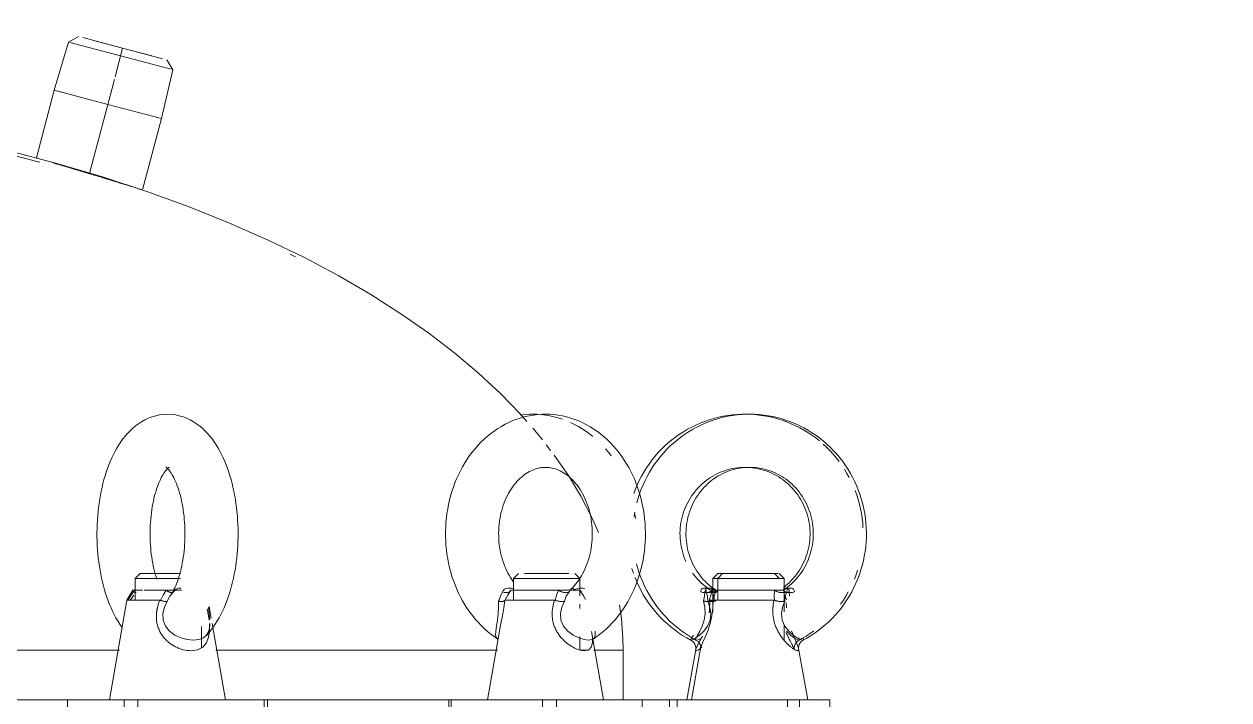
# Model space of a CAD drawing. Extents: x -181672 to 290600, y -29000 to 395522.
# Drawn here: x -95216.4 to -94853.5, y 36425.1 to 36628.6 of the extents above; entities that cross this region are included whole.
import ezdxf

# ---------------------------------------------------------------- set-up
doc = ezdxf.new("R2010")
doc.units = 0
doc.header["$LTSCALE"] = 10
doc.layers.add('XFM7P20PCW$0$M-EQPM-2', color=252, linetype='Continuous', lineweight=9)
doc.layers.add('XFM7P20PCW$0$M-EQPM-3', color=252, linetype='Continuous', lineweight=9)
doc.layers.add('XFM7P20PCW$0$SH-TEXT', color=252, linetype='Continuous')
doc.styles.add('XFM7P20PCW$0$aa-txt', font='isocp.shx', dxfattribs={"bigfont": 'chineset'})
doc.dimstyles.new('XFM7P20PCW$0$adim-5', dxfattribs={"dimscale": 10, "dimtxt": 0.25, "dimasz": 0.25, "dimexe": 0.1, "dimexo": 0.5, "dimgap": 0.15, "dimtad": 0, "dimdec": 4, "dimlfac": 5, "dimdsep": 46, "dimtxsty": 'XFM7P20PCW$0$aa-txt', "dimcen": 2.5, "dimclrd": 3, "dimclre": 3, "dimclrt": 256, "dimadec": 0, "dimazin": 0, "dimtfac": 1, "dimtdec": 4, "dimtmove": 0, "dimatfit": 3, "dimfxl": 1, "dimtolj": 1, "dimtzin": 0, "dimarcsym": 0})

# ---------------------------------------------------------------- blocks, each defined once
blk = doc.blocks.new('XFM7P20PCW$0$A$C33a3deab')
at = {"layer": 'XFM7P20PCW$0$M-EQPM-2'}
for p, q in [((311.76, 1749.1), (305.72, 1747.5)), ((305.72, 1747.5), (311.76, 1749.1)), ((311.76, 1749.1), (305.78, 1747.52)), ((305.78, 1747.52), (311.76, 1749.1)), ((311.76, 1749.1), (323.78, 1752.27)), ((323.78, 1752.27), (311.76, 1749.1)), ((311.76, 1749.1), (320.57, 1751.43)), ((320.57, 1751.43), (311.76, 1749.1)), ((311.76, 1749.1), (314.04, 1740.44)), ((314.04, 1740.44), (311.76, 1749.1)), ((314.04, 1740.44), (311.76, 1749.1)), ((311.76, 1749.1), (314.04, 1740.44)), ((327.62, 1750.8), (312.37, 1746.77)), ((328.06, 1750.92), (325.04, 1752.61)), ((332.37, 1736.44), (328.06, 1750.92)), ((298.47, 1745.59), (296.68, 1742.62)), ((297.12, 1742.74), (312.37, 1746.77)), ((305.72, 1747.5), (299.73, 1745.92)), ((299.73, 1745.92), (305.72, 1747.5)), ((305.58, 1747.47), (302.94, 1746.77)), ((302.94, 1746.77), (305.58, 1747.47)), ((296.68, 1742.62), (300.08, 1727.91)), ((316.23, 1732.18), (332.37, 1736.44)), ((331.14, 1736.12), (329.65, 1735.72)), ((337.75, 1716.07), (332.37, 1736.44)), ((316.23, 1732.18), (300.08, 1727.91)), ((300.08, 1727.91), (305.76, 1706.43)), ((301.31, 1728.24), (302.8, 1728.63)), ((337.67, 1716.04), (337.43, 1715.97)), ((337.46, 1715.98), (337.68, 1716.05)), ((321.87, 1711.35), (323.44, 1711.82)), ((184.24, 1629.75), (182.85, 1627.98)), ((157.49, 1608.82), (157.32, 1607.5)), ((157.73, 1608.15), (157.52, 1609.41)), ((157.92, 1591.09), (158.36, 1592.46)), ((132.99, 1585.92), (115.42, 1585.92)), ((173.94, 1585.92), (172.33, 1583.13)), ((173.92, 1585.7), (173.98, 1585.75)), ((174.05, 1585.92), (173.94, 1585.92)), ((173.94, 1585.92), (174.03, 1585.92)), ((194.9, 1585.92), (180.5, 1585.92)), ((194.8, 1585.92), (194.9, 1585.92)), ((194.92, 1585.7), (194.85, 1585.75)), ((196.55, 1583.06), (194.9, 1585.92)), ((305.24, 1585.92), (298.61, 1585.92)), ((308.73, 1585.92), (305.74, 1585.92)), ((307.85, 1585.92), (308.73, 1585.92)), ((308.1, 1585.9), (308.48, 1585.48)), ((310.46, 1582.92), (308.73, 1585.92)), ((110.94, 1584.13), (110.97, 1585.48)), ((111.81, 1580.62), (111.9, 1582.24)), ((111.85, 1583.1), (112.36, 1584.45)), ((133.95, 1582.92), (115.67, 1582.92)), ((134.93, 1582.92), (133.57, 1582.92)), ((196.32, 1582.92), (181.75, 1582.92)), ((310.46, 1582.92), (300.64, 1582.92)), ((309.46, 1582.88), (308.37, 1584.45)), ((315.75, 1552.92), (310.46, 1582.92)), ((285.7, 1581.01), (285.08, 1577.49)), ((198.25, 1573.73), (197.83, 1575.93)), ((284.81, 1575.96), (280.75, 1552.92)), ((170.56, 1573.55), (166.92, 1552.92)), ((201.92, 1552.92), (198.27, 1573.63)), ((108.16, 1568.4), (105.43, 1552.92)), ((106.77, 1570.94), (106.95, 1570.91)), ((108.09, 1570.91), (108, 1570.93)), ((140.43, 1552.92), (137.7, 1568.4)), ((139.08, 1570.94), (138.91, 1570.91)), ((141.82, 1552.92), (139.15, 1568.05)), ((140.54, 1570.91), (140.63, 1570.93)), ((161, 1567.92), (161, 1552.92)), ((161.35, 1567.92), (161, 1567.92)), ((169.8, 1567.92), (161.42, 1567.92)), ((161.42, 1567.92), (169.8, 1567.92)), ((169.85, 1567.92), (163.01, 1567.92)), ((169.84, 1567.92), (163.01, 1567.92)), ((173.95, 1567.92), (171.36, 1567.92)), ((173.95, 1567.92), (171.37, 1567.92)), ((173.87, 1567.92), (171.5, 1567.92)), ((171.5, 1567.92), (173.87, 1567.92)), ((283.64, 1567.92), (198.84, 1567.92)), ((198.84, 1567.92), (283.64, 1567.92)), ((232.41, 1567.92), (198.9, 1567.92)), ((232.41, 1567.92), (198.92, 1567.92)), ((283.67, 1567.92), (233.53, 1567.92)), ((283.68, 1567.92), (233.55, 1567.92)), ((430.36, 1567.92), (312.73, 1567.92)), ((312.73, 1567.92), (430.36, 1567.92)), ((341.09, 1567.92), (312.74, 1567.92)), ((341.09, 1567.92), (312.75, 1567.92)), ((107.93, 1552.92), (98.8, 1552.92)), ((98.8, 1552.92), (98.8, 1549.43)), ((100.21, 1552.92), (109.28, 1552.92)), ((101.11, 1552.92), (113.23, 1552.92)), ((113.23, 1552.92), (102.53, 1552.92)), ((107.93, 1546.92), (107.93, 1552.92)), ((108.19, 1552.92), (124.36, 1552.92)), ((112.72, 1552.92), (108.71, 1552.92)), ((110.86, 1552.92), (112.15, 1552.92)), ((112.41, 1552.92), (111.1, 1552.92)), ((144.75, 1552.92), (111.49, 1552.92)), ((111.49, 1552.92), (111.49, 1546.92)), ((126.23, 1552.92), (137.15, 1552.92)), ((135.8, 1552.92), (132.26, 1552.92)), ((132.26, 1552.92), (134.37, 1552.92)), ((136.57, 1552.92), (132.35, 1552.92)), ((133.18, 1552.92), (137.54, 1552.92)), ((137.77, 1552.92), (133.5, 1552.92)), ((133.5, 1552.92), (146.11, 1552.92)), ((174.56, 1552.92), (137.42, 1552.92)), ((137.42, 1552.92), (161.3, 1552.92)), ((137.93, 1552.92), (147.06, 1552.92)), ((148.42, 1552.92), (139.35, 1552.92)), ((144.75, 1546.92), (144.75, 1552.92)), ((147.06, 1552.92), (147.06, 1546.92)), ((181.1, 1552.92), (155.32, 1552.92)), ((155.32, 1552.92), (155.32, 1547.92)), ((155.99, 1552.92), (174.62, 1552.92)), ((159.25, 1552.92), (161.38, 1552.92)), ((161.38, 1552.92), (159.93, 1552.92)), ((161.42, 1552.92), (174.53, 1552.92)), ((174.44, 1552.92), (170.37, 1552.92)), ((170.6, 1552.92), (179.42, 1552.92)), ((179.92, 1552.92), (197.26, 1552.92)), ((181.1, 1546.92), (181.1, 1552.92)), ((212.84, 1552.92), (185.29, 1552.92)), ((185.29, 1552.92), (185.29, 1546.92)), ((268.64, 1552.92), (193.5, 1552.92)), ((193.59, 1552.92), (213.52, 1552.92)), ((196.99, 1552.92), (194.08, 1552.92)), ((194.62, 1552.92), (287.66, 1552.92)), ((212.84, 1546.92), (212.84, 1552.92)), ((213.52, 1552.92), (213.52, 1546.92)), ((268.09, 1546.92), (268.09, 1552.92)), ((268.09, 1552.92), (285.22, 1552.92)), ((307.18, 1552.92), (269.17, 1552.92)), ((269.17, 1552.92), (269.17, 1546.92)), ((287.62, 1552.92), (269.62, 1552.92)), ((284.26, 1552.92), (286.85, 1552.92)), ((286.99, 1552.92), (284.38, 1552.92)), ((288.35, 1552.92), (289.97, 1552.92)), ((289.97, 1552.92), (304.64, 1552.92)), ((306.36, 1552.92), (312.12, 1552.92)), ((307.18, 1546.92), (307.18, 1552.92)), ((307.49, 1552.92), (435.17, 1552.92)), ((435.18, 1552.92), (307.51, 1552.92)), ((312.24, 1552.92), (308.15, 1552.92)), ((308.4, 1552.92), (327.33, 1552.92)), ((328.41, 1552.92), (311.29, 1552.92)), ((311.29, 1552.92), (311.29, 1546.92)), ((328.41, 1546.92), (328.41, 1552.92))]:
    blk.add_line(p, q, dxfattribs=at)
at = {"layer": 'XFM7P20PCW$0$M-EQPM-2', "flags": 128}
for points in [[(314.25, 1739.67), (316.74, 1730.24), (319.23, 1720.82), (321.72, 1711.39)], [(321.72, 1711.39), (319.23, 1720.82), (316.74, 1730.24), (314.25, 1739.67)], [(321.72, 1711.39), (319.23, 1720.82), (316.74, 1730.24), (314.25, 1739.67)], [(314.25, 1739.67), (316.74, 1730.24), (319.23, 1720.82), (321.72, 1711.39)], [(345.97, 1718.16), (331.62, 1714.41), (317.79, 1710.35), (304.49, 1705.99), (291.73, 1701.36), (279.54, 1696.47), (267.95, 1691.36), (257, 1686.05), (246.7, 1680.58), (237.01, 1674.94), (227.94, 1669.16), (219.51, 1663.27), (211.71, 1657.29), (204.54, 1651.24), (197.99, 1645.14), (192.02, 1639), (190, 1636.68)], [(333.03, 1714.68), (331.86, 1714.33), (330.6, 1713.96), (329.26, 1713.56), (327.84, 1713.14), (326.37, 1712.69), (324.85, 1712.24), (323.3, 1711.78), (321.74, 1711.31)], [(323.77, 1711.92), (324.98, 1712.28), (326.49, 1712.73), (327.97, 1713.17), (329.38, 1713.59), (330.71, 1713.99), (331.96, 1714.36)], [(122.93, 1638.92), (121.51, 1638.89), (120.1, 1638.8), (118.69, 1638.66), (117.29, 1638.46), (115.9, 1638.19), (114.52, 1637.88), (113.15, 1637.5), (111.8, 1637.07), (110.47, 1636.59), (109.15, 1636.05), (107.87, 1635.45), (106.6, 1634.81), (105.36, 1634.11), (104.16, 1633.36), (102.98, 1632.57), (101.83, 1631.73), (100.72, 1630.84), (99.65, 1629.91), (98.61, 1628.93), (97.62, 1627.92), (96.66, 1626.86), (95.75, 1625.77), (94.88, 1624.64), (94.06, 1623.48), (93.28, 1622.28), (92.55, 1621.06), (91.87, 1619.8), (91.23, 1618.52), (90.65, 1617.22), (90.12, 1615.89), (89.64, 1614.55), (89.22, 1613.18), (88.85, 1611.8), (88.53, 1610.41), (88.27, 1609), (88.06, 1607.59), (87.9, 1606.16), (87.8, 1604.74), (87.76, 1603.31), (87.77, 1601.88), (87.84, 1600.45), (87.97, 1599.02), (88.15, 1597.6), (88.38, 1596.19), (88.67, 1594.79), (89.01, 1593.41), (89.41, 1592.03), (89.86, 1590.68), (90.36, 1589.34), (90.91, 1588.02), (91.52, 1586.73), (92.17, 1585.46), (92.88, 1584.22), (93.63, 1583.01), (94.43, 1581.83), (95.27, 1580.68), (96.16, 1579.57), (97.1, 1578.49), (98.07, 1577.45), (99.09, 1576.46), (100.14, 1575.5), (101.23, 1574.59), (102.36, 1573.72), (103.52, 1572.9), (104.71, 1572.13), (105.93, 1571.41), (106.77, 1570.94)], [(124.32, 1638.92), (122.89, 1638.89), (121.46, 1638.81), (120.04, 1638.66), (118.63, 1638.46), (117.22, 1638.2), (115.83, 1637.88), (114.45, 1637.51), (113.09, 1637.08), (111.74, 1636.6), (110.42, 1636.06), (109.12, 1635.47), (107.84, 1634.83), (106.59, 1634.14), (105.37, 1633.39), (104.18, 1632.6), (103.02, 1631.76), (101.9, 1630.88)], [(156.9, 1612.25), (156.51, 1613.62), (156.07, 1614.98), (155.57, 1616.32), (155.03, 1617.64), (154.43, 1618.94), (153.78, 1620.21), (153.08, 1621.45), (152.34, 1622.67), (151.54, 1623.85), (150.7, 1625.01), (149.82, 1626.12), (148.89, 1627.21), (147.92, 1628.25), (146.92, 1629.25), (145.87, 1630.21), (144.78, 1631.13), (143.66, 1632), (142.5, 1632.83), (141.32, 1633.61), (140.1, 1634.34), (138.85, 1635.02), (137.58, 1635.65), (136.28, 1636.23), (134.97, 1636.75), (133.63, 1637.22), (132.27, 1637.63), (130.9, 1637.99), (129.52, 1638.29), (128.12, 1638.53), (126.71, 1638.71), (125.3, 1638.84), (123.89, 1638.91), (122.93, 1638.92)], [(157.83, 1615.03), (157.32, 1616.37), (156.77, 1617.69), (156.16, 1618.99), (155.5, 1620.27), (154.79, 1621.51), (154.03, 1622.73), (153.23, 1623.91), (152.37, 1625.06), (151.48, 1626.18), (150.54, 1627.26), (149.55, 1628.3), (148.53, 1629.3), (147.47, 1630.26), (146.37, 1631.18), (145.23, 1632.05), (144.06, 1632.87), (142.86, 1633.65), (141.63, 1634.37), (140.37, 1635.05), (139.09, 1635.67), (137.78, 1636.25), (136.44, 1636.77), (135.09, 1637.23), (133.72, 1637.64), (132.34, 1637.99), (130.94, 1638.29), (129.54, 1638.53), (128.12, 1638.72), (126.7, 1638.84), (125.27, 1638.91), (124.32, 1638.92)], [(184.42, 1638.92), (183.13, 1638.89), (181.84, 1638.79), (180.56, 1638.63), (179.29, 1638.4), (178.04, 1638.11), (176.8, 1637.76), (175.57, 1637.35), (174.37, 1636.88), (173.19, 1636.35), (172.03, 1635.76), (170.91, 1635.13), (169.81, 1634.44), (168.74, 1633.7), (167.7, 1632.91), (166.7, 1632.08), (165.73, 1631.2), (164.8, 1630.28), (163.9, 1629.32), (163.04, 1628.33), (162.21, 1627.3), (161.43, 1626.23), (160.68, 1625.13), (159.98, 1624.01), (159.31, 1622.85), (158.68, 1621.67), (158.1, 1620.46), (157.55, 1619.23), (157.05, 1617.98), (156.59, 1616.7), (156.17, 1615.41), (155.79, 1614.11), (155.46, 1612.79), (155.17, 1611.46), (154.92, 1610.11), (154.71, 1608.76), (154.55, 1607.4), (154.43, 1606.03), (154.35, 1604.66), (154.32, 1603.29), (154.33, 1601.92), (154.38, 1600.55), (154.48, 1599.18), (154.62, 1597.82), (154.8, 1596.46), (155.03, 1595.11), (155.29, 1593.77), (155.61, 1592.45), (155.96, 1591.13), (156.36, 1589.83), (156.8, 1588.55), (157.28, 1587.29), (157.8, 1586.05), (158.36, 1584.83), (158.97, 1583.63), (159.61, 1582.46), (160.3, 1581.31), (161.02, 1580.2), (161.79, 1579.12), (162.59, 1578.07), (163.43, 1577.05), (164.31, 1576.07), (165.22, 1575.13), (166.17, 1574.23), (167.16, 1573.38), (168.18, 1572.57), (169.23, 1571.8), (170.08, 1571.23)], [(188.34, 1638.92), (187.03, 1638.89), (185.71, 1638.8), (184.41, 1638.64), (183.11, 1638.42), (181.82, 1638.14), (180.55, 1637.79), (179.29, 1637.39)], [(198.76, 1571.23), (199.83, 1571.96), (200.88, 1572.73), (201.89, 1573.55), (202.87, 1574.42), (203.81, 1575.33), (204.72, 1576.27), (205.59, 1577.26), (206.42, 1578.28), (207.21, 1579.34), (207.97, 1580.43), (208.69, 1581.55), (209.36, 1582.7), (210, 1583.88), (210.6, 1585.08), (211.15, 1586.3), (211.66, 1587.55), (212.14, 1588.82), (212.57, 1590.1), (212.95, 1591.4), (213.3, 1592.72), (213.6, 1594.05), (213.86, 1595.39), (214.08, 1596.74), (214.25, 1598.1), (214.38, 1599.47), (214.47, 1600.83), (214.52, 1602.21), (214.52, 1603.58), (214.47, 1604.95), (214.39, 1606.32), (214.26, 1607.68), (214.09, 1609.04), (213.87, 1610.39), (213.61, 1611.74), (213.31, 1613.07), (212.97, 1614.38), (212.58, 1615.69), (212.16, 1616.97), (211.68, 1618.24), (211.17, 1619.49), (210.62, 1620.71), (210.03, 1621.92), (209.39, 1623.09), (208.72, 1624.24), (208, 1625.37), (207.25, 1626.46), (206.45, 1627.51), (205.62, 1628.54), (204.75, 1629.53), (203.85, 1630.48), (202.91, 1631.39), (201.93, 1632.25), (200.92, 1633.08), (199.88, 1633.85), (198.8, 1634.58), (197.7, 1635.26), (196.56, 1635.89), (195.4, 1636.46), (194.22, 1636.98), (193.01, 1637.44), (191.78, 1637.84), (190.54, 1638.18), (189.28, 1638.45), (188.01, 1638.67), (186.73, 1638.82), (185.44, 1638.9), (184.42, 1638.92)], [(191.96, 1638.68), (190.65, 1638.82), (189.34, 1638.9), (188.34, 1638.92)], [(298.25, 1638.92), (297.05, 1638.87), (295.86, 1638.72), (294.69, 1638.47), (293.56, 1638.14), (292.47, 1637.72), (291.43, 1637.23), (290.43, 1636.67), (289.49, 1636.05), (288.6, 1635.39), (287.76, 1634.68), (286.96, 1633.93), (286.21, 1633.14), (285.5, 1632.32), (284.83, 1631.46), (284.19, 1630.58), (283.59, 1629.67), (283.01, 1628.73), (282.47, 1627.77), (281.96, 1626.78), (281.48, 1625.77), (281.02, 1624.73), (280.59, 1623.68), (280.18, 1622.6), (279.8, 1621.5), (279.45, 1620.38), (279.12, 1619.24), (278.81, 1618.08), (278.53, 1616.91), (278.27, 1615.72), (278.03, 1614.52), (277.82, 1613.3), (277.64, 1612.07), (277.47, 1610.83), (277.33, 1609.59), (277.22, 1608.33), (277.13, 1607.07), (277.06, 1605.8), (277.02, 1604.54), (277, 1603.26), (277.01, 1601.99), (277.04, 1600.72), (277.09, 1599.46), (277.17, 1598.19), (277.27, 1596.93), (277.4, 1595.68), (277.54, 1594.44), (277.72, 1593.21), (277.92, 1591.98), (278.14, 1590.77), (278.38, 1589.58), (278.65, 1588.39), (278.95, 1587.23), (279.26, 1586.08), (279.61, 1584.95), (279.97, 1583.84), (280.37, 1582.75), (280.78, 1581.68), (281.23, 1580.63), (281.7, 1579.6), (282.19, 1578.6), (282.72, 1577.63), (283.27, 1576.67), (283.86, 1575.75), (284.48, 1574.85), (285.13, 1573.98), (285.82, 1573.14), (286.55, 1572.34), (286.67, 1572.22)], [(298.25, 1638.92), (299.45, 1638.87), (300.65, 1638.72), (301.81, 1638.47), (302.94, 1638.14), (304.03, 1637.72), (305.07, 1637.23), (306.07, 1636.67), (307.01, 1636.05), (307.9, 1635.39), (308.74, 1634.68), (309.54, 1633.93), (310.29, 1633.14), (311, 1632.32), (311.67, 1631.46), (312.31, 1630.58), (312.91, 1629.67), (313.49, 1628.73), (314.03, 1627.77), (314.54, 1626.78), (315.02, 1625.77), (315.48, 1624.73), (315.91, 1623.68), (316.32, 1622.6), (316.7, 1621.5), (317.05, 1620.38), (317.39, 1619.24), (317.69, 1618.08), (317.97, 1616.91), (318.23, 1615.72), (318.47, 1614.52), (318.68, 1613.3), (318.86, 1612.07), (319.03, 1610.83), (319.17, 1609.59), (319.28, 1608.33), (319.37, 1607.07), (319.44, 1605.8), (319.48, 1604.54), (319.5, 1603.26), (319.49, 1601.99), (319.46, 1600.72), (319.41, 1599.46), (319.33, 1598.19), (319.23, 1596.93), (319.11, 1595.68), (318.96, 1594.44), (318.78, 1593.21), (318.58, 1591.98), (318.36, 1590.77), (318.12, 1589.58), (317.85, 1588.39), (317.55, 1587.23), (317.24, 1586.08), (316.89, 1584.95), (316.53, 1583.84), (316.13, 1582.75), (315.72, 1581.68), (315.27, 1580.63), (314.8, 1579.6), (314.31, 1578.6), (313.78, 1577.63), (313.23, 1576.67), (312.64, 1575.75), (312.02, 1574.85)], [(176.84, 1636.41), (175.65, 1635.84), (174.49, 1635.22), (173.35, 1634.54), (172.24, 1633.81), (171.16, 1633.03), (170.12, 1632.21)], [(188.26, 1634.69), (186.63, 1632.82), (185.35, 1631.17)], [(100.81, 1629.95), (99.76, 1628.97), (98.75, 1627.96), (97.78, 1626.91), (96.85, 1625.81), (95.97, 1624.69)], [(166.29, 1628.48), (165.42, 1627.45), (164.6, 1626.39)], [(181.8, 1626.63), (177.52, 1620.43), (173.78, 1614.24), (170.55, 1608.07), (168.45, 1603.36)], [(94.35, 1622.33), (93.6, 1621.1), (92.91, 1619.85)], [(112.11, 1586.42), (111.48, 1586.88), (110.88, 1587.37), (110.29, 1587.88), (109.73, 1588.42), (109.18, 1588.98), (108.66, 1589.57), (108.16, 1590.18), (107.68, 1590.81), (107.23, 1591.45), (106.8, 1592.12), (106.39, 1592.81), (106.02, 1593.51), (105.67, 1594.23), (105.34, 1594.96), (105.05, 1595.71), (104.79, 1596.47), (104.55, 1597.24), (104.35, 1598.02), (104.17, 1598.8), (104.03, 1599.6), (103.91, 1600.4), (103.83, 1601.2), (103.78, 1602.01), (103.76, 1602.82), (103.77, 1603.63), (103.82, 1604.44), (103.89, 1605.24), (104, 1606.05), (104.13, 1606.84), (104.3, 1607.63), (104.5, 1608.41), (104.72, 1609.19), (104.98, 1609.95), (105.27, 1610.7), (105.58, 1611.43), (105.93, 1612.16), (106.3, 1612.86), (106.69, 1613.55), (107.12, 1614.23), (107.56, 1614.88), (108.04, 1615.51), (108.53, 1616.13), (109.05, 1616.72), (109.59, 1617.28), (110.15, 1617.83), (110.73, 1618.35), (111.33, 1618.85), (111.95, 1619.32), (112.58, 1619.76), (113.24, 1620.17), (113.9, 1620.56), (114.58, 1620.92), (115.27, 1621.25), (115.97, 1621.56), (116.69, 1621.83), (117.41, 1622.07), (118.14, 1622.29), (118.88, 1622.47), (119.62, 1622.62), (120.37, 1622.74), (121.12, 1622.83), (121.88, 1622.89), (122.63, 1622.92), (122.93, 1622.92)], [(112.77, 1586.77), (112.14, 1587.25), (111.54, 1587.76), (110.96, 1588.3), (110.4, 1588.85), (109.86, 1589.43), (109.34, 1590.04), (108.85, 1590.66), (108.38, 1591.3), (107.93, 1591.96), (107.52, 1592.64), (107.13, 1593.34), (106.76, 1594.05), (106.43, 1594.78), (106.12, 1595.52), (105.85, 1596.27), (105.6, 1597.03), (105.38, 1597.81), (105.2, 1598.59), (105.04, 1599.38), (104.92, 1600.17), (104.83, 1600.97), (104.77, 1601.77), (104.74, 1602.58), (104.74, 1603.38), (104.77, 1604.19), (104.84, 1604.99), (104.94, 1605.79), (105.06, 1606.58), (105.22, 1607.37), (105.41, 1608.15), (105.64, 1608.92), (105.89, 1609.68), (106.17, 1610.43), (106.48, 1611.17), (106.82, 1611.9), (107.18, 1612.61), (107.58, 1613.3), (108, 1613.98), (108.44, 1614.64), (108.92, 1615.28), (109.41, 1615.9), (109.93, 1616.49), (110.48, 1617.07), (111.04, 1617.63), (111.63, 1618.16), (112.23, 1618.66), (112.86, 1619.14), (113.5, 1619.59), (114.16, 1620.02), (114.84, 1620.42), (115.53, 1620.79), (116.23, 1621.14), (116.95, 1621.45), (117.68, 1621.74), (118.42, 1621.99), (119.16, 1622.22), (119.92, 1622.41), (120.68, 1622.57), (121.45, 1622.71), (122.22, 1622.81), (123, 1622.88), (123.77, 1622.91), (124.32, 1622.92)], [(122.93, 1622.92), (123.69, 1622.91), (124.44, 1622.86), (125.2, 1622.78), (125.95, 1622.67), (126.69, 1622.53), (127.43, 1622.36), (128.17, 1622.16), (128.89, 1621.93), (129.61, 1621.67), (130.31, 1621.38), (131.01, 1621.06), (131.69, 1620.71), (132.36, 1620.33), (133.02, 1619.93), (133.66, 1619.49), (134.29, 1619.03), (134.89, 1618.55), (135.48, 1618.04), (136.05, 1617.5), (136.6, 1616.94), (137.13, 1616.36), (137.63, 1615.76), (138.11, 1615.13), (138.57, 1614.48), (139, 1613.82), (139.41, 1613.14), (139.79, 1612.44), (140.14, 1611.72), (140.47, 1610.99), (140.77, 1610.24), (141.04, 1609.49), (141.28, 1608.72), (141.49, 1607.94), (141.67, 1607.15), (141.81, 1606.36), (141.93, 1605.56), (142.02, 1604.76), (142.07, 1603.95), (142.1, 1603.14), (142.09, 1602.33), (142.05, 1601.52), (141.98, 1600.72), (141.88, 1599.91), (141.75, 1599.12), (141.59, 1598.33), (141.39, 1597.54), (141.17, 1596.77), (140.92, 1596.01), (140.63, 1595.26), (140.32, 1594.52), (139.99, 1593.79), (139.62, 1593.08), (139.23, 1592.39), (138.81, 1591.72), (138.36, 1591.06), (137.89, 1590.42), (137.4, 1589.81), (136.89, 1589.21), (136.35, 1588.64), (135.79, 1588.09), (135.21, 1587.57), (134.62, 1587.07), (134, 1586.6), (133.75, 1586.42)], [(124.32, 1622.92), (125.1, 1622.91), (125.87, 1622.86), (126.65, 1622.78), (127.42, 1622.67), (128.18, 1622.53), (128.94, 1622.36), (129.7, 1622.15), (130.44, 1621.92), (131.18, 1621.65), (131.9, 1621.36), (132.62, 1621.04), (133.32, 1620.68), (134, 1620.3), (134.67, 1619.9), (135.33, 1619.46), (135.97, 1619), (136.58, 1618.51), (137.18, 1618), (137.76, 1617.46), (138.32, 1616.9), (138.86, 1616.32), (139.37, 1615.71), (139.86, 1615.08), (140.33, 1614.44), (140.77, 1613.77), (141.18, 1613.09), (141.56, 1612.39), (141.92, 1611.68), (142.25, 1610.95), (142.55, 1610.21), (142.83, 1609.45), (143.07, 1608.69), (143.28, 1607.91), (143.46, 1607.13), (143.61, 1606.34), (143.73, 1605.55), (143.82, 1604.75), (143.87, 1603.94), (143.9, 1603.14), (143.89, 1602.33), (143.85, 1601.53), (143.78, 1600.73), (143.68, 1599.93), (143.55, 1599.14), (143.38, 1598.35), (143.19, 1597.57), (142.96, 1596.8), (142.7, 1596.04), (142.42, 1595.29), (142.1, 1594.56)], [(176.58, 1586.4), (176.12, 1586.87), (175.67, 1587.36), (175.23, 1587.88), (174.8, 1588.43), (174.38, 1589.01), (173.98, 1589.62), (173.59, 1590.25), (173.22, 1590.91), (172.86, 1591.6), (172.53, 1592.3), (172.21, 1593.03), (171.92, 1593.78), (171.65, 1594.55), (171.4, 1595.34), (171.18, 1596.14), (170.98, 1596.95), (170.8, 1597.78), (170.66, 1598.62), (170.53, 1599.47), (170.44, 1600.33), (170.37, 1601.19), (170.33, 1602.05), (170.32, 1602.92), (170.33, 1603.79), (170.37, 1604.65), (170.44, 1605.52), (170.53, 1606.37), (170.66, 1607.22), (170.8, 1608.06), (170.98, 1608.89), (171.18, 1609.7), (171.4, 1610.51), (171.65, 1611.29), (171.92, 1612.06), (172.21, 1612.81), (172.53, 1613.54), (172.86, 1614.25), (173.22, 1614.93), (173.59, 1615.59), (173.98, 1616.22), (174.38, 1616.83), (174.8, 1617.41), (175.23, 1617.96), (175.67, 1618.48), (176.12, 1618.98), (176.58, 1619.44), (177.05, 1619.87), (177.52, 1620.28), (178, 1620.65), (178.49, 1620.99), (178.97, 1621.3), (179.46, 1621.59), (179.94, 1621.84), (180.43, 1622.07), (180.92, 1622.27), (181.4, 1622.44), (181.89, 1622.58), (182.37, 1622.7), (182.85, 1622.79), (183.33, 1622.86), (183.81, 1622.9), (184.29, 1622.92), (184.42, 1622.92)], [(184.42, 1622.92), (184.9, 1622.91), (185.38, 1622.87), (185.86, 1622.81), (186.34, 1622.73), (186.82, 1622.61), (187.3, 1622.48), (187.79, 1622.31), (188.27, 1622.12), (188.76, 1621.91), (189.25, 1621.66), (189.74, 1621.38), (190.22, 1621.08), (190.7, 1620.74), (191.18, 1620.38), (191.66, 1619.99), (192.13, 1619.56), (192.59, 1619.11), (193.05, 1618.62), (193.49, 1618.11), (193.93, 1617.56), (194.35, 1616.99), (194.75, 1616.39), (195.15, 1615.76), (195.52, 1615.11), (195.88, 1614.43), (196.22, 1613.73), (196.54, 1613.01), (196.84, 1612.27), (197.12, 1611.5), (197.37, 1610.72), (197.6, 1609.92), (197.81, 1609.11), (197.99, 1608.28), (198.14, 1607.45), (198.27, 1606.6), (198.38, 1605.75), (198.45, 1604.89), (198.5, 1604.02), (198.52, 1603.16), (198.51, 1602.29), (198.48, 1601.42), (198.42, 1600.56), (198.33, 1599.7), (198.22, 1598.85), (198.08, 1598.01), (197.91, 1597.18), (197.72, 1596.36), (197.5, 1595.55), (197.26, 1594.76), (196.99, 1593.99), (196.71, 1593.23), (196.4, 1592.5), (196.07, 1591.79), (195.72, 1591.1), (195.35, 1590.43), (194.97, 1589.79), (194.57, 1589.17), (194.15, 1588.59)], [(298.78, 1623.01), (298.76, 1623), (298.7, 1622.97), (298.6, 1622.9), (298.47, 1622.79), (298.31, 1622.64), (298.12, 1622.45), (297.9, 1622.21), (297.67, 1621.92), (297.43, 1621.59), (297.17, 1621.22), (296.91, 1620.79), (296.64, 1620.33), (296.37, 1619.82), (296.1, 1619.27), (295.83, 1618.68), (295.57, 1618.05), (295.31, 1617.39), (295.07, 1616.69), (294.83, 1615.96), (294.6, 1615.2), (294.38, 1614.41), (294.18, 1613.59), (293.99, 1612.75), (293.82, 1611.89), (293.66, 1611.01), (293.52, 1610.11), (293.39, 1609.2), (293.28, 1608.27), (293.19, 1607.32), (293.12, 1606.37), (293.06, 1605.42), (293.02, 1604.45), (293, 1603.48), (293, 1602.52), (293.02, 1601.55), (293.05, 1600.58), (293.11, 1599.62), (293.18, 1598.67), (293.27, 1597.73), (293.37, 1596.8), (293.5, 1595.88), (293.64, 1594.98), (293.79, 1594.09), (293.96, 1593.23), (294.15, 1592.38), (294.35, 1591.57), (294.56, 1590.77), (294.79, 1590.01), (295.03, 1589.27), (295.27, 1588.57), (295.53, 1587.9), (295.79, 1587.26), (296.05, 1586.67), (296.32, 1586.11), (296.59, 1585.6), (296.86, 1585.12), (297.13, 1584.69), (297.39, 1584.31), (297.39, 1584.3)], [(297.72, 1623.01), (297.74, 1623), (297.8, 1622.97), (297.9, 1622.9), (298.03, 1622.79), (298.2, 1622.64), (298.38, 1622.45), (298.6, 1622.21), (298.83, 1621.92), (299.07, 1621.59), (299.33, 1621.22), (299.59, 1620.79), (299.86, 1620.33), (300.13, 1619.82), (300.4, 1619.27), (300.67, 1618.68), (300.93, 1618.05), (301.19, 1617.39), (301.44, 1616.69), (301.67, 1615.96), (301.9, 1615.2), (302.12, 1614.41), (302.32, 1613.59), (302.51, 1612.75), (302.68, 1611.89), (302.84, 1611.01), (302.98, 1610.11), (303.11, 1609.2), (303.22, 1608.27), (303.31, 1607.32), (303.38, 1606.37), (303.44, 1605.42), (303.48, 1604.45), (303.5, 1603.48), (303.5, 1602.52), (303.48, 1601.55), (303.45, 1600.58), (303.39, 1599.62), (303.32, 1598.67), (303.23, 1597.73), (303.13, 1596.8), (303, 1595.88), (302.86, 1594.98), (302.71, 1594.09), (302.54, 1593.23), (302.35, 1592.38), (302.15, 1591.57), (301.94, 1590.77), (301.71, 1590.01), (301.47, 1589.27)], [(91.14, 1615.93), (90.65, 1614.58), (90.22, 1613.21), (89.84, 1611.83), (89.52, 1610.43), (89.25, 1609.02), (89.04, 1607.6), (88.88, 1606.18), (88.78, 1604.74)], [(139.09, 1570.94), (140.33, 1571.63), (141.54, 1572.37), (142.72, 1573.16), (143.87, 1574), (144.99, 1574.88), (146.06, 1575.81), (147.11, 1576.77), (148.11, 1577.79), (149.07, 1578.84), (149.99, 1579.92), (150.86, 1581.05), (151.69, 1582.21), (152.48, 1583.4), (153.22, 1584.62), (153.9, 1585.87), (154.54, 1587.14), (155.13, 1588.45), (155.67, 1589.77), (156.15, 1591.11), (156.59, 1592.47), (156.97, 1593.85)], [(90.41, 1592), (90.87, 1590.64), (91.38, 1589.3)], [(140.12, 1591.11), (139.64, 1590.47), (139.14, 1589.85), (138.62, 1589.26), (138.07, 1588.68), (137.5, 1588.13), (136.91, 1587.61), (136.3, 1587.11), (135.67, 1586.63), (135.23, 1586.31)], [(140.63, 1570.93), (141.88, 1571.61), (143.11, 1572.35), (144.3, 1573.14), (145.47, 1573.97), (146.59, 1574.85), (147.69, 1575.77), (148.74, 1576.74), (149.76, 1577.75), (150.73, 1578.8), (151.66, 1579.89), (152.55, 1581.01), (153.39, 1582.17), (154.19, 1583.36), (154.94, 1584.58), (155.64, 1585.84), (156.29, 1587.11), (156.88, 1588.42), (157.43, 1589.74)], [(112.37, 1586.14), (112.03, 1586.25), (111.6, 1586.41), (111.16, 1586.52), (110.74, 1586.58), (110.34, 1586.56), (109.99, 1586.45), (109.7, 1586.23), (109.51, 1585.9), (109.43, 1585.48)], [(110.97, 1585.48), (111.01, 1585.9), (111.16, 1586.23), (111.42, 1586.45), (111.74, 1586.56), (112.1, 1586.58), (112.49, 1586.52)], [(111.74, 1585.48), (111.6, 1585.9), (111.54, 1586.23), (111.56, 1586.45), (111.64, 1586.56), (111.77, 1586.58), (111.94, 1586.52), (112.11, 1586.42)], [(112.11, 1586.42), (112.58, 1586.15), (113.03, 1586), (113.66, 1585.92), (113.68, 1585.92)], [(112.11, 1586.42), (112.12, 1586.41), (112.3, 1586.25), (112.37, 1586.14)], [(112.66, 1586.56), (112.54, 1586.45), (112.47, 1586.23), (112.5, 1585.9)], [(115.42, 1585.92), (115.5, 1584.45), (115.42, 1582.88)], [(133.75, 1586.42), (133.28, 1586.15), (132.83, 1586)], [(134.1, 1582.88), (133.5, 1584.45), (132.99, 1585.92)], [(133.49, 1586.14), (133.83, 1586.25), (134.26, 1586.41), (134.7, 1586.52), (135.12, 1586.58), (135.52, 1586.56), (135.87, 1586.45), (136.16, 1586.23), (136.35, 1585.9), (136.43, 1585.48)], [(133.75, 1586.42), (133.74, 1586.41), (133.56, 1586.25), (133.49, 1586.14)], [(134.12, 1585.48), (134.26, 1585.9), (134.32, 1586.23), (134.3, 1586.45), (134.22, 1586.56), (134.09, 1586.58), (133.92, 1586.52), (133.75, 1586.42)], [(135.23, 1586.32), (134.97, 1586.17), (134.61, 1586.03), (133.95, 1585.92), (133.89, 1585.92)], [(134.14, 1585.92), (134.57, 1584.45), (135.1, 1582.88)], [(137.67, 1585.48), (137.62, 1585.9), (137.47, 1586.23), (137.22, 1586.45), (136.9, 1586.56), (136.53, 1586.58), (136.14, 1586.52), (135.74, 1586.41), (135.34, 1586.25), (135.04, 1586.14)], [(135.04, 1586.14), (135.15, 1586.25), (135.23, 1586.31)], [(135.23, 1586.31), (135.37, 1586.41), (135.59, 1586.52), (135.8, 1586.58), (135.97, 1586.56), (136.1, 1586.45), (136.16, 1586.23), (136.14, 1585.9), (136.02, 1585.48)], [(172.33, 1583.13), (173.11, 1584.45), (174.03, 1585.92)], [(175.83, 1586.14), (175.31, 1586.25), (174.75, 1586.41), (174.18, 1586.52), (173.61, 1586.58), (173.06, 1586.56), (172.53, 1586.45)], [(177.32, 1585.48), (177.01, 1585.9), (176.74, 1586.23), (176.53, 1586.45), (176.36, 1586.56), (176.24, 1586.58), (176.14, 1586.52), (176.08, 1586.41), (176.01, 1586.25), (175.83, 1586.14)], [(176.58, 1586.4), (176.62, 1586.37), (176.71, 1586.3), (176.92, 1586.17), (177.41, 1585.99), (177.96, 1585.92)], [(180.5, 1585.92), (181.09, 1584.45), (181.46, 1582.88)], [(194.09, 1586.41), (194.66, 1586.52), (195.23, 1586.58), (195.78, 1586.56), (196.31, 1586.45), (196.77, 1586.23), (197.14, 1585.9), (197.39, 1585.48)], [(196.65, 1582.88), (195.73, 1584.45), (194.8, 1585.92)], [(296.45, 1585.48), (296.03, 1585.9), (295.6, 1586.23), (295.19, 1586.45), (294.8, 1586.56), (294.44, 1586.58), (294.11, 1586.52)], [(298.61, 1585.92), (299.59, 1584.45), (300.35, 1582.88)], [(93.22, 1585.42), (93.94, 1584.17), (94.7, 1582.96), (95.51, 1581.78)], [(106.95, 1570.91), (107.63, 1571.09), (108.63, 1571.6), (109.86, 1572.45), (111.16, 1573.61), (112.33, 1575.1), (113.14, 1576.91), (113.35, 1578.89), (113.02, 1580.82), (112.37, 1582.65)], [(112.37, 1582.65), (112.18, 1584.13), (111.74, 1585.48)], [(133.49, 1582.65), (133.68, 1584.13), (134.12, 1585.48)], [(137.72, 1568.02), (137.59, 1568.84), (137.09, 1570.11), (136.36, 1571.76), (135.56, 1573.73), (134.84, 1575.93), (134.33, 1578.27), (134.05, 1580.62), (133.95, 1582.92)], [(135.54, 1582.65), (134.92, 1580.82), (134.62, 1578.89), (134.84, 1576.91), (135.63, 1575.1), (136.76, 1573.61), (137.98, 1572.45), (139.11, 1571.6), (140, 1571.08), (140.54, 1570.91)], [(136.02, 1585.48), (135.66, 1584.13), (135.54, 1582.65)], [(136.8, 1582.65), (136.46, 1580.82), (136.33, 1578.89), (136.58, 1576.91), (137.18, 1575.1), (137.93, 1573.61), (138.62, 1572.45), (139.07, 1571.6), (139.19, 1571.08), (139.09, 1570.94)], [(136.43, 1585.48), (136.53, 1584.13), (136.8, 1582.65)], [(171.42, 1570.91), (172.8, 1571.09), (174.38, 1571.6), (176.05, 1572.45), (177.63, 1573.61), (178.95, 1575.1), (179.78, 1576.91), (179.93, 1578.89), (179.48, 1580.82), (178.69, 1582.65)], [(178.69, 1582.65), (178.14, 1584.13), (177.32, 1585.48)], [(197.83, 1575.96), (197.4, 1578.27), (197, 1580.62), (196.62, 1582.92)], [(197.39, 1585.48), (197.94, 1584.13), (198.56, 1582.65)], [(198.56, 1582.65), (198.55, 1580.82), (198.62, 1578.89), (198.85, 1576.91), (199.16, 1575.1), (199.41, 1573.61), (199.44, 1572.45), (199.15, 1571.6), (198.76, 1571.23)], [(290.46, 1570.91), (292.3, 1571.09), (294.2, 1571.6), (296.01, 1572.45), (297.61, 1573.61), (298.85, 1575.1), (299.56, 1576.91), (299.61, 1578.89), (299.13, 1580.82), (298.33, 1582.65)], [(298.33, 1582.65), (297.51, 1584.13), (296.45, 1585.48)], [(308.48, 1585.48), (309.38, 1584.13), (310.09, 1582.93)], [(162.13, 1581.53), (161.53, 1577.45), (161.07, 1571.38), (161, 1567.92)], [(285.93, 1580.76), (285.68, 1578.89), (285.52, 1577.12)], [(285.73, 1576.94), (285.91, 1578.27), (286.3, 1580.35)], [(285.49, 1575.93), (285.53, 1575.1), (285.83, 1573.61), (286.47, 1572.45), (287.46, 1571.6), (288.81, 1571.08), (290.46, 1570.91)], [(291.2, 1567.72), (289.23, 1568.02), (287.65, 1568.84), (286.53, 1570.11), (285.86, 1571.76), (285.58, 1573.73), (285.63, 1575.93)], [(103.55, 1573.69), (104.72, 1572.87), (105.93, 1572.1), (107.16, 1571.38), (108, 1570.93)], [(106.79, 1571.6), (106.67, 1571.08), (106.77, 1570.94)], [(108, 1570.93), (107.95, 1571.09), (108.21, 1571.6)], [(111.87, 1573.61), (110.65, 1572.45), (109.52, 1571.6), (108.64, 1571.08), (108.09, 1570.91)], [(108.48, 1567.72), (108.14, 1568.02), (108.27, 1568.84), (108.77, 1570.11), (109.5, 1571.76), (110.3, 1573.73)], [(138.91, 1570.91), (138.23, 1571.09), (137.23, 1571.6)], [(140.63, 1570.93), (140.68, 1571.09), (140.42, 1571.6), (139.84, 1572.45)], [(169.42, 1573.61), (169.4, 1572.45), (169.69, 1571.6), (170.36, 1571.08), (171.42, 1570.91)], [(170.36, 1570.9), (170.25, 1571.08), (170.07, 1571.24)], [(172.66, 1567.72), (171.4, 1568.02), (170.61, 1568.84), (170.27, 1570.11), (170.3, 1571.76), (170.56, 1573.55)], [(108.16, 1568.38), (108.17, 1568.51), (108.18, 1568.78), (108.15, 1569.05), (108, 1569.59), (107.74, 1570.07), (107.39, 1570.49), (106.77, 1570.95)], [(109.52, 1568.33), (109.51, 1568.61), (109.42, 1569.17), (109.22, 1569.7), (108.92, 1570.16), (108.54, 1570.57), (108, 1570.93)], [(138.99, 1567.72), (138.34, 1568.02), (137.31, 1568.84)], [(137.7, 1568.38), (137.69, 1568.51), (137.68, 1568.78), (137.71, 1569.05), (137.86, 1569.59), (138.12, 1570.07), (138.47, 1570.49), (139.09, 1570.95)], [(139.15, 1568.05), (139.12, 1568.33), (139.12, 1568.61), (139.21, 1569.17), (139.42, 1569.7), (139.71, 1570.16), (140.1, 1570.57), (140.63, 1570.93)]]:
    blk.add_lwpolyline(points, dxfattribs=at)
at = {"layer": 'XFM7P20PCW$0$M-EQPM-2'}
for points, knots in [([(336.68, 1714.75), (337.95, 1715.09), (340.84, 1715.84), (343.72, 1716.57), (345.33, 1716.97)], [0.611659, 0.611659, 0.611659, 0.611659, 0.62162162, 0.63411485, 0.63411485, 0.63411485, 0.63411485]), ([(305.86, 1706.46), (305.92, 1706.48), (306.22, 1706.57), (307.22, 1706.88), (309.14, 1707.47), (311.69, 1708.25), (314.74, 1709.19), (318.15, 1710.22), (320.54, 1710.95), (321.74, 1711.31)], [0.5357143, 0.5357143, 0.5357143, 0.5357143, 0.5714286, 0.6428571, 0.7142857, 0.7857143, 0.8571429, 0.9285714, 1, 1, 1, 1]), ([(321.74, 1711.31), (321.14, 1711.13), (319.95, 1710.77), (318.17, 1710.23), (316.45, 1709.71), (314.79, 1709.2), (313.22, 1708.72), (311.26, 1708.12), (309.99, 1707.73), (309.24, 1707.5)], [0, 0, 0, 0, 0.0357143, 0.0714286, 0.1071429, 0.1428571, 0.1785714, 0.2142857, 0.2857143, 0.2857143, 0.2857143, 0.2857143]), ([(112.87, 1585.92), (112.76, 1585.8), (112.55, 1585.64), (112.23, 1585.46), (111.95, 1585.36), (111.67, 1585.28), (111.37, 1585.22), (111.05, 1585.2), (110.73, 1585.2), (110.39, 1585.23), (109.95, 1585.3), (109.63, 1585.4), (109.43, 1585.48)], [0, 0, 0, 0, 0.166667, 0.25, 0.333333, 0.416667, 0.5, 0.583333, 0.666667, 0.75, 0.833333, 1, 1, 1, 1]), ([(115.42, 1585.92), (115.25, 1585.8), (114.97, 1585.64), (114.57, 1585.46), (114.24, 1585.36), (113.91, 1585.28), (113.59, 1585.22), (113.26, 1585.2), (112.93, 1585.2), (112.61, 1585.23), (112.19, 1585.3), (111.91, 1585.4), (111.74, 1585.48)], [0, 0, 0, 0, 0.166667, 0.25, 0.333333, 0.416667, 0.5, 0.583333, 0.666667, 0.75, 0.833333, 1, 1, 1, 1]), ([(112.45, 1585.92), (112.45, 1585.92), (112.47, 1585.92), (112.52, 1585.92), (112.55, 1585.92), (112.59, 1585.92), (112.63, 1585.92), (112.67, 1585.92), (112.71, 1585.92), (112.76, 1585.92), (112.82, 1585.92), (112.88, 1585.92), (112.94, 1585.92), (113.01, 1585.92), (113.08, 1585.92), (113.18, 1585.92), (113.37, 1585.92), (113.55, 1585.92), (113.68, 1585.92)], [-1, -1, -1, -1, -0.833333, -0.75, -0.708333, -0.666667, -0.625, -0.583333, -0.541667, -0.5, -0.458333, -0.416667, -0.375, -0.333333, -0.291667, -0.25, -0.166667, 0, 0, 0, 0]), ([(132.33, 1585.92), (132.49, 1585.8), (132.76, 1585.64), (133.16, 1585.46), (133.48, 1585.36), (133.81, 1585.28), (134.14, 1585.22), (134.47, 1585.2), (134.8, 1585.2), (135.13, 1585.23), (135.56, 1585.3), (135.85, 1585.4), (136.02, 1585.48)], [0, 0, 0, 0, 0.166667, 0.25, 0.333333, 0.416667, 0.5, 0.583333, 0.666667, 0.75, 0.833333, 1, 1, 1, 1]), ([(133.41, 1585.92), (133.41, 1585.92), (133.39, 1585.92), (133.34, 1585.92), (133.31, 1585.92), (133.27, 1585.92), (133.23, 1585.92), (133.19, 1585.92), (133.15, 1585.92), (133.1, 1585.92), (133.04, 1585.92), (132.98, 1585.92), (132.92, 1585.92), (132.88, 1585.92), (132.85, 1585.92)], [-1, -1, -1, -1, -0.8333333, -0.75, -0.7083333, -0.6666667, -0.625, -0.5833333, -0.5416667, -0.5, -0.4583333, -0.4166667, -0.375, -0.3333333, -0.3333333, -0.3333333, -0.3333333]), ([(132.99, 1585.92), (133.1, 1585.8), (133.31, 1585.64), (133.63, 1585.46), (133.9, 1585.36), (134.19, 1585.28), (134.49, 1585.22), (134.81, 1585.2), (135.13, 1585.2), (135.47, 1585.23), (135.91, 1585.3), (136.23, 1585.4), (136.43, 1585.48)], [0, 0, 0, 0, 0.166667, 0.25, 0.333333, 0.416667, 0.5, 0.583333, 0.666667, 0.75, 0.833333, 1, 1, 1, 1]), ([(133.89, 1585.92), (134, 1585.92), (134.16, 1585.92), (134.32, 1585.92), (134.4, 1585.92), (134.46, 1585.92), (134.51, 1585.92), (134.56, 1585.92), (134.6, 1585.92), (134.64, 1585.92), (134.68, 1585.92), (134.71, 1585.92), (134.73, 1585.92), (134.75, 1585.92), (134.77, 1585.92), (134.79, 1585.92), (134.8, 1585.92), (134.79, 1585.92), (134.77, 1585.92)], [-1, -1, -1, -1, -0.833333, -0.75, -0.708333, -0.666667, -0.625, -0.583333, -0.541667, -0.5, -0.458333, -0.416667, -0.375, -0.333333, -0.291667, -0.25, -0.166667, 0, 0, 0, 0]), ([(134.14, 1585.92), (134.27, 1585.8), (134.48, 1585.64), (134.83, 1585.46), (135.11, 1585.36), (135.41, 1585.28), (135.72, 1585.22), (136.04, 1585.2), (136.37, 1585.2), (136.71, 1585.23), (137.15, 1585.3), (137.47, 1585.4), (137.67, 1585.48)], [0, 0, 0, 0, 0.166667, 0.25, 0.333333, 0.416667, 0.5, 0.583333, 0.666667, 0.75, 0.833333, 1, 1, 1, 1]), ([(174.83, 1585.92), (174.94, 1585.92), (175.13, 1585.92), (175.38, 1585.92), (175.53, 1585.92), (175.64, 1585.92), (175.77, 1585.92), (175.89, 1585.92), (176.02, 1585.92), (176.15, 1585.92), (176.28, 1585.92), (176.42, 1585.92), (176.56, 1585.92), (176.66, 1585.92), (176.71, 1585.92)], [-1, -1, -1, -1, -0.8333333, -0.75, -0.7083333, -0.6666667, -0.625, -0.5833333, -0.5416667, -0.5, -0.4583333, -0.4166667, -0.375, -0.3333333, -0.3333333, -0.3333333, -0.3333333]), ([(180.5, 1585.92), (180.32, 1585.8), (180.04, 1585.64), (179.63, 1585.46), (179.33, 1585.36), (179.03, 1585.28), (178.74, 1585.22), (178.46, 1585.2), (178.19, 1585.2), (177.93, 1585.23), (177.62, 1585.3), (177.42, 1585.4), (177.32, 1585.48)], [0, 0, 0, 0, 0.166667, 0.25, 0.333333, 0.416667, 0.5, 0.583333, 0.666667, 0.75, 0.833333, 1, 1, 1, 1]), ([(294.07, 1585.92), (294.14, 1585.92), (294.27, 1585.92), (294.54, 1585.92), (294.95, 1585.92), (295.29, 1585.92), (295.5, 1585.92)], [-0.3333333, -0.3333333, -0.3333333, -0.3333333, -0.2916667, -0.25, -0.1666667, -0.038211, -0.038211, -0.038211, -0.038211]), ([(298.61, 1585.92), (298.44, 1585.8), (298.19, 1585.64), (297.86, 1585.46), (297.63, 1585.36), (297.4, 1585.28), (297.2, 1585.22), (297.02, 1585.2), (296.85, 1585.2), (296.71, 1585.23), (296.6, 1585.28), (296.55, 1585.32), (296.53, 1585.34)], [0, 0, 0, 0, 0.1666667, 0.25, 0.3333333, 0.4166667, 0.5, 0.5833333, 0.6666667, 0.75, 0.8333333, 0.8905624, 0.8905624, 0.8905624, 0.8905624]), ([(115.67, 1582.92), (115.7, 1582.67), (115.75, 1582.18), (115.83, 1581.52), (115.87, 1581.04), (115.91, 1580.69), (115.93, 1580.44), (115.94, 1580.22), (115.95, 1579.97), (115.95, 1579.71), (115.95, 1579.49), (115.94, 1579.32), (115.93, 1579.23), (115.93, 1579.12), (115.92, 1578.99), (115.91, 1578.78), (115.89, 1578.52), (115.86, 1578.22), (115.8, 1577.81), (115.72, 1577.29), (115.54, 1576.46), (115.24, 1575.45), (114.76, 1574.27), (114.18, 1573.15), (113.3, 1571.76), (112.31, 1570.55), (111.31, 1569.54), (110.59, 1568.9), (109.92, 1568.39), (109.13, 1567.88), (108.69, 1567.72), (108.48, 1567.72)], [0, 0, 0, 0, 0.015625, 0.03125, 0.046875, 0.054688, 0.0625, 0.070312, 0.078125, 0.09375, 0.109375, 0.117188, 0.121094, 0.125, 0.132812, 0.140625, 0.15625, 0.171875, 0.1875, 0.21875, 0.25, 0.3125, 0.375, 0.4375, 0.5, 0.625, 0.6875, 0.75, 0.8125, 0.875, 1, 1, 1, 1]), ([(112.26, 1585.2), (112.15, 1585.21), (111.93, 1585.23), (111.48, 1585.3), (111.16, 1585.4), (110.97, 1585.48)], [0.6666667, 0.6666667, 0.6666667, 0.6666667, 0.75, 0.8333333, 1, 1, 1, 1]), ([(132.93, 1585.2), (133.04, 1585.21), (133.25, 1585.23), (133.67, 1585.3), (133.95, 1585.4), (134.12, 1585.48)], [0.6666667, 0.6666667, 0.6666667, 0.6666667, 0.75, 0.8333333, 1, 1, 1, 1]), ([(136.8, 1582.65), (136.73, 1582.63), (136.58, 1582.61), (136.33, 1582.58), (136.02, 1582.56), (135.7, 1582.55), (135.38, 1582.56), (135.07, 1582.59), (134.79, 1582.63), (134.44, 1582.72), (134.22, 1582.81), (134.1, 1582.88)], [0, 0, 0, 0, 0.1, 0.2, 0.3, 0.4, 0.5, 0.6, 0.7, 0.8, 1, 1, 1, 1]), ([(134.93, 1582.92), (134.94, 1582.67), (134.94, 1582.18), (134.96, 1581.52), (134.97, 1581.04), (134.98, 1580.69), (134.99, 1580.44), (135, 1580.22), (135.01, 1579.97), (135.03, 1579.71), (135.05, 1579.49), (135.07, 1579.32), (135.08, 1579.23), (135.09, 1579.17), (135.09, 1579.15)], [0, 0, 0, 0, 0.015625, 0.03125, 0.046875, 0.0546875, 0.0625, 0.0703125, 0.078125, 0.09375, 0.109375, 0.1171875, 0.1210938, 0.125, 0.125, 0.125, 0.125]), ([(181.75, 1582.92), (181.81, 1582.67), (181.92, 1582.18), (182.07, 1581.52), (182.17, 1581.04), (182.23, 1580.69), (182.28, 1580.44), (182.31, 1580.22), (182.35, 1579.97), (182.37, 1579.71), (182.38, 1579.49), (182.39, 1579.32), (182.39, 1579.23), (182.39, 1579.12), (182.4, 1578.99), (182.4, 1578.78), (182.4, 1578.52), (182.39, 1578.22), (182.36, 1577.81), (182.3, 1577.29), (182.17, 1576.46), (181.89, 1575.45), (181.42, 1574.27), (180.81, 1573.15), (179.83, 1571.76), (178.65, 1570.55), (177.37, 1569.54), (176.37, 1568.9), (175.37, 1568.39), (174.07, 1567.88), (173.19, 1567.72), (172.66, 1567.72)], [0, 0, 0, 0, 0.015625, 0.03125, 0.046875, 0.054688, 0.0625, 0.070312, 0.078125, 0.09375, 0.109375, 0.117188, 0.121094, 0.125, 0.132812, 0.140625, 0.15625, 0.171875, 0.1875, 0.21875, 0.25, 0.3125, 0.375, 0.4375, 0.5, 0.625, 0.6875, 0.75, 0.8125, 0.875, 1, 1, 1, 1]), ([(173.92, 1585.7), (173.89, 1585.67), (173.83, 1585.58), (173.69, 1585.46), (173.57, 1585.39), (173.51, 1585.36)], [0.1081942, 0.1081942, 0.1081942, 0.1081942, 0.1666667, 0.25, 0.3333333, 0.3333333, 0.3333333, 0.3333333]), ([(194.92, 1585.7), (194.94, 1585.67), (195.01, 1585.58), (195.14, 1585.46), (195.32, 1585.36), (195.52, 1585.28), (195.74, 1585.22), (195.99, 1585.2), (196.25, 1585.2), (196.53, 1585.23), (196.91, 1585.3), (197.2, 1585.4), (197.39, 1585.48)], [0.1081942, 0.1081942, 0.1081942, 0.1081942, 0.1666667, 0.25, 0.3333333, 0.4166667, 0.5, 0.5833333, 0.6666667, 0.75, 0.8333333, 1, 1, 1, 1]), ([(198.56, 1582.65), (198.5, 1582.63), (198.37, 1582.61), (198.14, 1582.58), (197.89, 1582.56), (197.63, 1582.55), (197.39, 1582.56), (197.18, 1582.59), (196.99, 1582.63), (196.79, 1582.72), (196.7, 1582.81), (196.65, 1582.88)], [0, 0, 0, 0, 0.1, 0.2, 0.3, 0.4, 0.5, 0.6, 0.7, 0.8, 1, 1, 1, 1]), ([(300.64, 1582.92), (300.72, 1582.67), (300.86, 1582.18), (301.05, 1581.52), (301.19, 1581.04), (301.28, 1580.69), (301.34, 1580.44), (301.39, 1580.22), (301.44, 1579.97), (301.49, 1579.71), (301.51, 1579.49), (301.53, 1579.32), (301.54, 1579.23), (301.55, 1579.12), (301.56, 1578.99), (301.58, 1578.78), (301.6, 1578.52), (301.61, 1578.22), (301.61, 1577.81), (301.59, 1577.29), (301.52, 1576.46), (301.32, 1575.45), (300.94, 1574.27), (300.4, 1573.15), (299.49, 1571.76), (298.33, 1570.55), (296.97, 1569.54), (295.87, 1568.9), (294.71, 1568.39), (293.13, 1567.88), (291.96, 1567.72), (291.2, 1567.72)], [0, 0, 0, 0, 0.015625, 0.03125, 0.046875, 0.054688, 0.0625, 0.070312, 0.078125, 0.09375, 0.109375, 0.117188, 0.121094, 0.125, 0.132812, 0.140625, 0.15625, 0.171875, 0.1875, 0.21875, 0.25, 0.3125, 0.375, 0.4375, 0.5, 0.625, 0.6875, 0.75, 0.8125, 0.875, 1, 1, 1, 1]), ([(307.68, 1585.2), (307.74, 1585.21), (307.86, 1585.23), (308.12, 1585.3), (308.33, 1585.4), (308.48, 1585.48)], [0.6666667, 0.6666667, 0.6666667, 0.6666667, 0.75, 0.8333333, 1, 1, 1, 1]), ([(111.92, 1573.17), (111.76, 1572.81), (111.29, 1571.76), (110.66, 1570.55), (110.13, 1569.54), (109.8, 1568.9), (109.65, 1568.56), (109.59, 1568.41)], [0.4375, 0.4375, 0.4375, 0.4375, 0.5, 0.625, 0.6875, 0.75, 0.8125, 0.8125, 0.8125, 0.8125]), ([(137.19, 1572.12), (137.5, 1571.46), (137.98, 1570.55), (138.51, 1569.54), (138.83, 1568.9), (139.06, 1568.39), (139.13, 1568.15), (139.15, 1568.05)], [0.5, 0.5, 0.5, 0.5, 0.625, 0.6875, 0.75, 0.8125, 0.8720054, 0.8720054, 0.8720054, 0.8720054]), ([(139.15, 1568.05), (139.15, 1568.04), (139.19, 1567.83), (139.13, 1567.72), (138.99, 1567.72)], [0.8720074, 0.8720074, 0.8720074, 0.8720074, 0.875, 1, 1, 1, 1])]:
    blk.add_open_spline(points, degree=3, knots=knots, dxfattribs=at)
for points in [[(259.72, 1686.3), (260.24, 1686.56), (260.76, 1686.82), (261.28, 1687.07)], [(112.5, 1585.92), (112.47, 1585.92), (112.45, 1585.92), (112.45, 1585.92)], [(113.68, 1585.92), (113.92, 1585.92), (114.44, 1585.92), (115.07, 1585.92), (115.42, 1585.92)], [(132.33, 1585.92), (132.54, 1585.92), (132.94, 1585.92), (133.46, 1585.92), (133.76, 1585.92), (133.89, 1585.92)], [(132.99, 1585.92), (133.08, 1585.92), (133.23, 1585.92), (133.37, 1585.92), (133.41, 1585.92), (133.41, 1585.92)], [(134.77, 1585.92), (134.73, 1585.92), (134.59, 1585.92), (134.31, 1585.92), (134.14, 1585.92)], [(174.03, 1585.92), (174.01, 1585.85), (173.97, 1585.77), (173.92, 1585.7)], [(174.03, 1585.92), (174.08, 1585.92), (174.19, 1585.92), (174.46, 1585.92), (174.7, 1585.92), (174.83, 1585.92)], [(177.96, 1585.92), (178.35, 1585.92), (179.17, 1585.92), (180.05, 1585.92), (180.5, 1585.92)], [(194.8, 1585.92), (194.76, 1585.92), (194.64, 1585.92), (194.38, 1585.92), (194.14, 1585.92), (194.01, 1585.92)], [(194.8, 1585.92), (194.83, 1585.85), (194.87, 1585.77), (194.92, 1585.7)], [(295.68, 1585.92), (296.17, 1585.92), (297.14, 1585.92), (298.12, 1585.92), (298.61, 1585.92)], [(112.37, 1582.65), (112.47, 1582.63), (112.68, 1582.59), (113.02, 1582.56), (113.37, 1582.55), (113.72, 1582.55), (114.08, 1582.58), (114.43, 1582.63), (114.78, 1582.69), (115.11, 1582.77), (115.32, 1582.84), (115.42, 1582.88)], [(112.45, 1582.58), (112.56, 1582.6), (112.66, 1582.61), (112.76, 1582.63)], [(115.42, 1582.88), (115.46, 1582.89), (115.54, 1582.91), (115.63, 1582.92), (115.67, 1582.92)], [(135.08, 1582.58), (134.99, 1582.57), (134.79, 1582.56), (134.46, 1582.55), (134.11, 1582.56), (133.76, 1582.59), (133.42, 1582.63), (133.2, 1582.67), (133.1, 1582.7)], [(133.49, 1582.65), (133.39, 1582.63), (133.28, 1582.61), (133.17, 1582.6)], [(133.95, 1582.92), (133.97, 1582.92), (134.02, 1582.91), (134.07, 1582.89), (134.1, 1582.88)], [(135.1, 1582.88), (135.07, 1582.89), (135.01, 1582.91), (134.96, 1582.92), (134.93, 1582.92)], [(178.69, 1582.65), (178.76, 1582.63), (178.91, 1582.59), (179.18, 1582.56), (179.46, 1582.55), (179.77, 1582.55), (180.09, 1582.58), (180.43, 1582.63), (180.77, 1582.69), (181.12, 1582.77), (181.35, 1582.84), (181.46, 1582.88)], [(181.46, 1582.88), (181.51, 1582.89), (181.61, 1582.91), (181.7, 1582.92), (181.75, 1582.92)], [(196.62, 1582.92), (196.63, 1582.92), (196.63, 1582.91), (196.65, 1582.89), (196.65, 1582.88)], [(296.53, 1585.34), (296.5, 1585.38), (296.47, 1585.43), (296.45, 1585.48)], [(298.33, 1582.65), (298.36, 1582.63), (298.43, 1582.59), (298.57, 1582.56), (298.75, 1582.55), (298.96, 1582.55), (299.19, 1582.58), (299.46, 1582.63), (299.74, 1582.69), (300.04, 1582.77), (300.25, 1582.84), (300.35, 1582.88)], [(300.35, 1582.88), (300.4, 1582.89), (300.49, 1582.91), (300.59, 1582.92), (300.64, 1582.92)]]:
    blk.add_open_spline(points, degree=3, dxfattribs=at)
at = {"layer": 'XFM7P20PCW$0$M-EQPM-3'}
for p, q in [((114.05, 1590.92), (112.55, 1589.42)), ((112.55, 1589.42), (112.55, 1579.47)), ((112.62, 1589.42), (112.55, 1589.42)), ((112.62, 1589.42), (112.84, 1589.42)), ((132.55, 1589.42), (112.84, 1589.42)), ((115.47, 1590.92), (113.97, 1589.42)), ((114.3, 1590.92), (130.79, 1590.92)), ((114.3, 1590.92), (130.79, 1590.92)), ((115.6, 1590.92), (115.47, 1590.92)), ((115.47, 1590.92), (132.34, 1590.92)), ((115.6, 1590.92), (132.47, 1590.92)), ((124.92, 1589.42), (120.13, 1589.42)), ((124.49, 1589.42), (120.91, 1589.42)), ((124.66, 1589.42), (121.08, 1589.42)), ((126.86, 1589.42), (125.69, 1589.42)), ((127.02, 1589.42), (125.85, 1589.42)), ((132.55, 1589.42), (131.05, 1590.92)), ((132.47, 1590.92), (132.34, 1590.92)), ((133.97, 1589.42), (132.47, 1590.92)), ((132.55, 1582.92), (132.55, 1589.42)), ((133.82, 1589.42), (132.57, 1589.42)), ((133.82, 1589.42), (133.79, 1589.42)), ((133.97, 1579.29), (133.97, 1589.42)), ((175.56, 1590.92), (174.06, 1589.42)), ((174.06, 1589.42), (174.06, 1584.2)), ((174.08, 1589.42), (176.17, 1589.42)), ((194.05, 1589.42), (176.17, 1589.42)), ((177.35, 1590.92), (190.77, 1590.92)), ((177.35, 1590.92), (190.77, 1590.92)), ((187.07, 1589.42), (181.12, 1589.42)), ((194.06, 1589.42), (192.56, 1590.92)), ((194.06, 1582.92), (194.06, 1589.42)), ((294.29, 1590.92), (302.01, 1590.92)), ((307.98, 1589.42), (294.35, 1589.42)), ((295.18, 1590.92), (306.48, 1590.92)), ((300.47, 1589.42), (295.69, 1589.42)), ((306.49, 1590.92), (302.01, 1590.92)), ((307.99, 1589.42), (306.49, 1590.92)), ((307.99, 1582.92), (307.99, 1589.42)), ((174.06, 1581.72), (174.06, 1580.47)), ((112.55, 1575.58), (112.55, 1570.88)), ((287.99, 1575.06), (287.99, 1568.67)), ((174.06, 1571.97), (174.06, 1567.95))]:
    blk.add_line(p, q, dxfattribs=at)
blk = doc.blocks.new('XFM7P20PCW$0$A$Cd4ff1465')
at = {"layer": 'XFM7P20PCW$0$SH-TEXT', "annotation_type": 0, "has_hookline": 1, "hookline_direction": 0, "horizontal_direction": (-1, 0, 0)}
blk.add_leader([(309.708, 78.949), (301.433, 67.751), (298.933, 67.751)], dimstyle='XFM7P20PCW$0$adim-5', dxfattribs=at)
blk = doc.blocks.new('XFM7P20PCW')
at = {"xscale": 30, "yscale": 30, "zscale": 30}
blk.add_blockref('XFM7P20PCW$0$A$Cd4ff1465', (-103580.88255, 34472.85678), dxfattribs=at)
at = {"xscale": -1}
blk.add_blockref('XFM7P20PCW$0$A$C33a3deab', (-94874.94861, 34872.20887), dxfattribs=at)

msp = doc.modelspace()

# ---------------------------------------------------------------- block references
msp.add_blockref('XFM7P20PCW', (0, 0))

doc.saveas('drawing.dxf')
